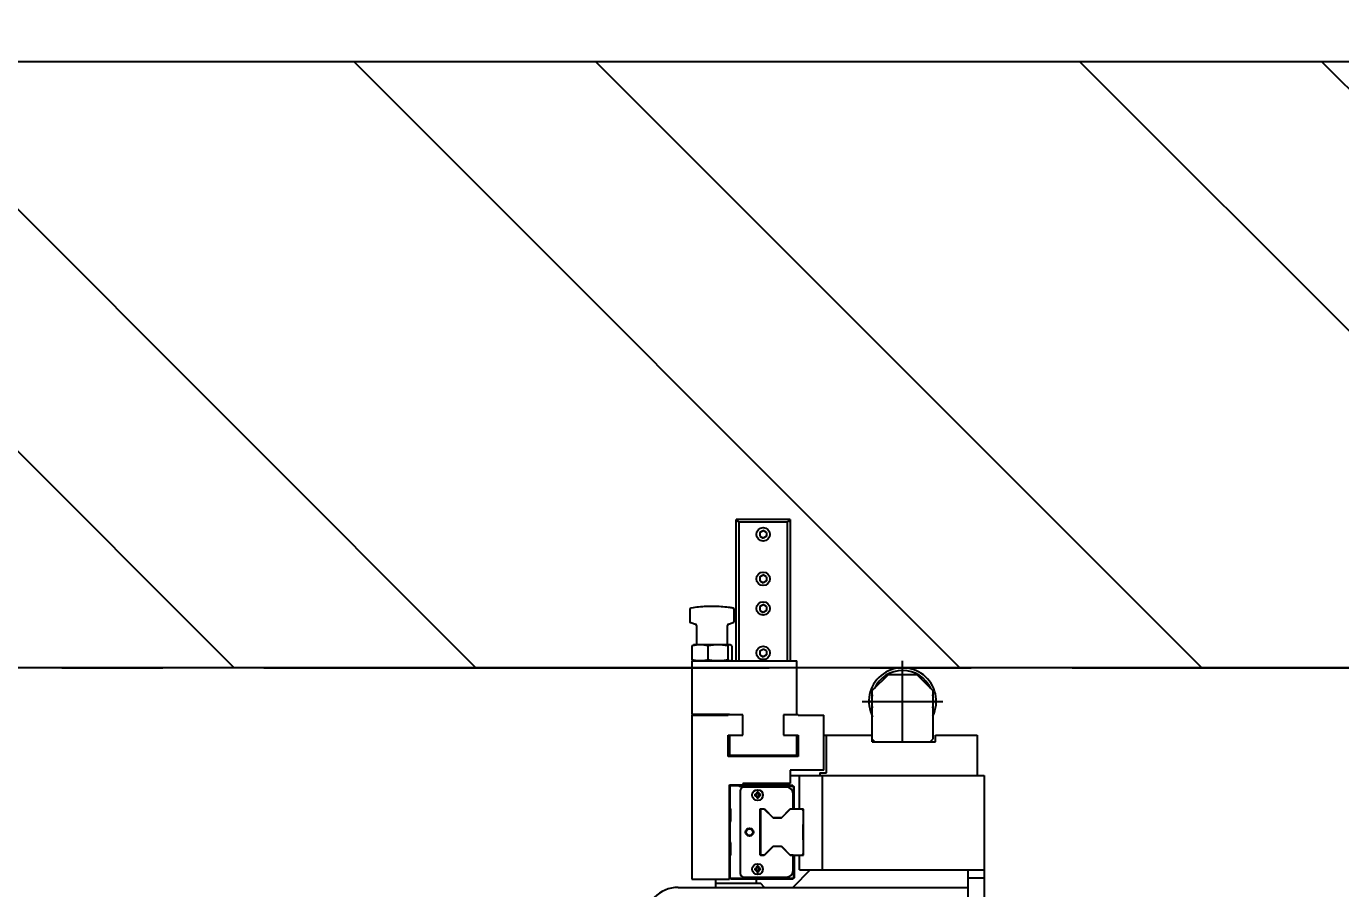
# Model space of a CAD drawing. Header units: inches. Extents: x 16559 to 58559, y 6500 to 36200.
# Drawn here: x 32194 to 33170, y 30175 to 30815 of the extents above; entities that cross this region are included whole.
import ezdxf
from ezdxf import colors
from ezdxf.entities.mleader import LeaderData, LeaderLine
from ezdxf.math import Vec2, Vec3

# ---------------------------------------------------------------- set-up
doc = ezdxf.new("R2010")
doc.units = ezdxf.units.IN
doc.header["$LTSCALE"] = 300
doc.linetypes.add('CENTRO', pattern=[2, 1.25, -0.25, 0.25, -0.25])
for name, color, linetype in [('ASSI', 254, 'CENTRO'), ('CONTORNO', 3, 'Continuous'), ('MORSE', 41, 'Continuous'), ('QUOTE', 7, 'Continuous'), ('TESTI', 3, 'Continuous')]:
    doc.layers.add(name, color=color, linetype=linetype)
doc.styles.get("Standard").update_dxf_attribs({"font": 'romans.shx'})
doc.dimstyles.new('sc1a100', dxfattribs={"dimscale": 100, "dimtxt": 3, "dimasz": 3, "dimexe": 0, "dimexo": 0, "dimgap": 1, "dimtad": 1, "dimzin": 12, "dimdsep": 46, "dimtxsty": 'Standard', "dimblk": 'CLOSEDBLANK', "dimcen": 1, "dimclrd": 253, "dimclre": 253, "dimclrt": 2, "dimadec": 0, "dimazin": 3, "dimtfac": 1, "dimtmove": 0, "dimatfit": 1, "dimldrblk": 'CLOSEDBLANK', "dimfxl": 1, "dimtolj": 1, "dimtzin": 0, "dimarcsym": 0})
doc.dimstyles.new('sc1a100_pollici', dxfattribs={"dimscale": 100, "dimtxt": 3, "dimasz": 3, "dimexe": 0, "dimexo": 0, "dimgap": 1, "dimtad": 1, "dimzin": 12, "dimdsep": 46, "dimtxsty": 'Standard', "dimblk": 'CLOSEDBLANK', "dimcen": 1, "dimclrd": 253, "dimclre": 253, "dimclrt": 2, "dimadec": 0, "dimazin": 3, "dimtfac": 1, "dimtmove": 0, "dimatfit": 1, "dimldrblk": 'CLOSEDBLANK', "dimfxl": 1, "dimtolj": 1, "dimtzin": 0, "dimarcsym": 0})

# ---------------------------------------------------------------- blocks, each defined once
blk = doc.blocks.new('A$C35a7cedc1')
at = {"layer": 'ASSI'}
for p, q in [((0, -55), (0, 5)), ((-30, -25), (30, -25))]:
    blk.add_line(p, q, dxfattribs=at)
at = {"layer": 'MORSE'}
for p, q in [((-123.5, 5), (-123.5, 110)), ((-123.5, 108), (-121.5, 110)), ((-83.5, 110), (-123.5, 110)), ((-122.5, 109), (-121.5, 108)), ((-121.5, 108), (-121.5, 5)), ((-85.5, 108), (-121.5, 108)), ((-85.5, 110), (-83.5, 108)), ((-84.5, 109), (-85.5, 108)), ((-85.5, 5), (-85.5, 108)), ((-83.5, 110), (-83.5, 5)), ((-106, 100.44), (-103.5, 101.89)), ((-106, 100.44), (-106, 97.56)), ((-101, 100.44), (-103.5, 101.89)), ((-101, 100.44), (-101, 97.56)), ((-106, 97.56), (-103.5, 96.11)), ((-101, 97.56), (-103.5, 96.11)), ((-106, 67.44), (-103.5, 68.89)), ((-101, 67.44), (-103.5, 68.89)), ((-106, 67.44), (-106, 64.56)), ((-106, 64.56), (-103.5, 63.11)), ((-101, 64.56), (-103.5, 63.11)), ((-101, 67.44), (-101, 64.56)), ((-158, 43.26), (-158, 34.46)), ((-125, 34.46), (-125, 43.26)), ((-106, 45.44), (-103.5, 46.89)), ((-106, 45.44), (-106, 42.56)), ((-106, 42.56), (-103.5, 41.11)), ((-101, 45.44), (-103.5, 46.89)), ((-101, 42.56), (-103.5, 41.11)), ((-101, 45.44), (-101, 42.56)), ((-157.3, 33.5), (-153.75, 32.38)), ((-153.05, 31.42), (-153.05, 17)), ((-129.95, 17), (-129.95, 31.42)), ((-129.25, 32.38), (-125.7, 33.5)), ((-156.21, 5.76), (-156.21, 16.24)), ((-155, 17), (-155.24, 16.91)), ((-128, 17), (-155, 17)), ((-144.4, 5.76), (-144.4, 16.24)), ((-129.68, 16.24), (-129.68, 5.76)), ((-127.76, 16.91), (-128, 17)), ((-126.79, 16.24), (-126.79, 5.76)), ((-106, 12.44), (-103.5, 13.89)), ((-106, 12.44), (-106, 9.56)), ((-101, 12.44), (-103.5, 13.89)), ((-101, 12.44), (-101, 9.56)), ((-156.5, 5), (-156.5, -34.75)), ((-156.5, 5), (-78.5, 5)), ((-155.24, 5.09), (-155, 5)), ((-128, 5), (-127.76, 5.09)), ((-106, 9.56), (-103.5, 8.11)), ((-101, 9.56), (-103.5, 8.11)), ((-78.5, -35), (-78.5, 5)), ((-10.5, -5), (-22.5, -17)), ((-10.5, -5), (10.5, -5)), ((22.5, -17), (10.5, -5)), ((-22.5, -55), (-22.5, -17)), ((22.5, -17), (22.5, -53)), ((-128.5, -34.75), (-156.5, -34.75)), ((-156.5, -35.25), (-156.5, -157)), ((-156.5, -35.25), (-129.5, -35.25)), ((-149.5, -34.75), (-149.5, -35.25)), ((-133.5, -35.25), (-133.5, -34.75)), ((-129.5, -35.25), (-129.5, -35)), ((-118.5, -35), (-129.5, -35)), ((-128.5, -34.75), (-128.5, -35)), ((-118.5, -50), (-118.5, -35)), ((-88.5, -35), (-88.5, -50)), ((-77.5, -35), (-88.5, -35)), ((-77.5, -35), (-77.5, -35.25)), ((-77.5, -35.25), (-58.5, -35.25)), ((-58.5, -76), (-58.5, -35.25)), ((-129.5, -50), (-118.5, -50)), ((-129.5, -66), (-129.5, -50)), ((-128.5, -50), (-128.5, -65)), ((-88.5, -50), (-77.5, -50)), ((-78.5, -65), (-78.5, -50)), ((-77.5, -50), (-77.5, -66)), ((-58.5, -50), (-22.5, -50)), ((-56.5, -78), (-56.5, -50)), ((-22.5, -53), (-20.5, -55)), ((-22.5, -55), (24.5, -55)), ((20.5, -55), (22.5, -53)), ((24.5, -55), (24.5, -50)), ((24.5, -50), (55.5, -50)), ((55.5, -50), (55.5, -80)), ((-77.5, -66), (-129.5, -66)), ((-128.5, -65), (-78.5, -65)), ((-123.5, -65), (-123.5, -66)), ((-58.5, -76), (-83.5, -76)), ((-83.5, -76), (-83.5, -86)), ((-61.5, -78), (-61.5, -80)), ((-61.5, -78), (-56.5, -78)), ((-128.5, -87), (-118.5, -87)), ((-128.5, -157), (-128.5, -87)), ((-128.5, -88), (-127.5, -87)), ((-128, -88.21), (-127.29, -87.5)), ((-127.5, -87), (-127.29, -87.5)), ((-127.29, -87.5), (-121.71, -87.5)), ((-121.5, -87), (-121.71, -87.5)), ((-121.71, -87.5), (-121.21, -88)), ((-121, -87.5), (-121.5, -87)), ((-121, -87.5), (-121.21, -88)), ((-81.5, -87.5), (-121, -87.5)), ((-83.5, -86), (-118.5, -86)), ((-118.5, -86), (-118.5, -87)), ((-83.5, -80), (60.5, -80)), ((-81.5, -87.5), (-80.5, -88.5)), ((-76.5, -105), (-76.5, -80)), ((-59.5, -150), (-59.5, -80)), ((60.5, -80), (60.5, -689)), ((-128.5, -88), (-128, -88.21)), ((-128, -104.29), (-128, -88.21)), ((-121.21, -88), (-81, -88)), ((-120.63, -91.58), (-120.63, -152.42)), ((-86.27, -88.58), (-117.63, -88.58)), ((-109.75, -93.92), (-108.2, -93.92)), ((-109.75, -95.07), (-108.2, -95.07)), ((-108.2, -93.92), (-108.98, -93.15)), ((-108.2, -95.07), (-108.98, -95.85)), ((-108.66, -93.92), (-108.66, -95.07)), ((-108.2, -92.38), (-108.2, -93.92)), ((-107.05, -93.47), (-108.2, -93.47)), ((-108.2, -95.07), (-108.2, -96.62)), ((-107.05, -95.53), (-108.2, -95.53)), ((-107.05, -92.38), (-107.05, -93.92)), ((-107.05, -93.92), (-106.28, -93.15)), ((-105.5, -93.92), (-107.05, -93.92)), ((-107.05, -95.07), (-107.05, -96.62)), ((-107.05, -95.07), (-106.28, -95.85)), ((-105.5, -95.07), (-107.05, -95.07)), ((-106.59, -93.92), (-106.59, -95.07)), ((-81.27, -104.8), (-81.27, -93.58)), ((-81, -88), (-81, -105)), ((-80.5, -105), (-80.5, -88.5)), ((-128.5, -104.5), (-128, -104.29)), ((-128, -105), (-128.5, -104.5)), ((-127.5, -104.79), (-128, -104.29)), ((-128, -105), (-127.5, -104.79)), ((-128, -105), (-128, -114)), ((-127.5, -114.21), (-127.5, -104.79)), ((-105.7, -104.8), (-102.56, -104.8)), ((-105.7, -139.2), (-105.7, -104.8)), ((-102.64, -105), (-105.5, -105)), ((-105.5, -105), (-105.5, -139)), ((-105, -105), (-105.5, -105.5)), ((-96.14, -111.5), (-102.64, -105)), ((-102.56, -104.8), (-96.06, -111.3)), ((-89.94, -111.3), (-83.44, -104.8)), ((-83.36, -105), (-89.86, -111.5)), ((-83.44, -104.8), (-81.27, -104.8)), ((-73.5, -105), (-83.36, -105)), ((-73.5, -106.4), (-74.9, -105)), ((-73.5, -139), (-73.5, -105)), ((-128, -110), (-128.5, -110)), ((-128.5, -114.5), (-128, -114)), ((-128.5, -114.5), (-128, -114.71)), ((-128, -114), (-127.5, -114.21)), ((-128, -114.71), (-127.5, -114.21)), ((-128, -129.29), (-128, -114.71)), ((-89.86, -111.5), (-96.14, -111.5)), ((-96.06, -111.3), (-89.94, -111.3)), ((-73.9, -116.5), (-73.5, -116.1)), ((-73.9, -127.5), (-73.9, -116.5)), ((-73.5, -118), (-73.9, -118)), ((-73.9, -126), (-73.5, -126)), ((-128.5, -129.5), (-128, -129.29)), ((-128, -130), (-128.5, -129.5)), ((-127.5, -129.79), (-128, -129.29)), ((-128, -130), (-127.5, -129.79)), ((-128, -130), (-128, -139)), ((-127.5, -139.21), (-127.5, -129.79)), ((-102.64, -139), (-96.14, -132.5)), ((-96.06, -132.7), (-102.56, -139.2)), ((-96.14, -132.5), (-89.86, -132.5)), ((-89.94, -132.7), (-96.06, -132.7)), ((-83.44, -139.2), (-89.94, -132.7)), ((-89.86, -132.5), (-83.36, -139)), ((-73.5, -127.9), (-73.9, -127.5)), ((-128.5, -139.5), (-128, -139)), ((-128, -139.71), (-128.5, -139.5)), ((-128, -139), (-127.5, -139.21)), ((-128, -139.71), (-127.5, -139.21)), ((-128, -155.79), (-128, -139.71)), ((-102.56, -139.2), (-105.7, -139.2)), ((-105.5, -138.5), (-105, -139)), ((-105.5, -139), (-102.64, -139)), ((-81.27, -139.2), (-83.44, -139.2)), ((-83.36, -139), (-73.5, -139)), ((-81.27, -150.42), (-81.27, -139.2)), ((-81, -139), (-81, -156.5)), ((-80.5, -139), (-80.5, -156)), ((-76.5, -150), (-76.5, -139)), ((-74.9, -139), (-73.5, -137.6)), ((-128, -155.79), (-128.5, -156)), ((-127.5, -157), (-128.5, -156)), ((-127.29, -156.5), (-128, -155.79)), ((-117.63, -155.42), (-86.27, -155.42)), ((-109.75, -148.92), (-108.2, -148.92)), ((-109.75, -150.07), (-108.2, -150.07)), ((-108.2, -148.92), (-108.98, -148.15)), ((-108.2, -150.07), (-108.98, -150.85)), ((-108.66, -148.92), (-108.66, -150.07)), ((-108.2, -147.38), (-108.2, -148.92)), ((-107.05, -148.47), (-108.2, -148.47)), ((-108.2, -150.07), (-108.2, -151.62)), ((-107.05, -150.53), (-108.2, -150.53)), ((-107.05, -147.38), (-107.05, -148.92)), ((-107.05, -148.92), (-106.28, -148.15)), ((-105.5, -148.92), (-107.05, -148.92)), ((-107.05, -150.07), (-106.28, -150.85)), ((-105.5, -150.07), (-107.05, -150.07)), ((-107.05, -150.07), (-107.05, -151.62)), ((-106.59, -148.92), (-106.59, -150.07)), ((-68.5, -150), (-81.5, -163)), ((-80.5, -156), (-81.5, -157)), ((-76.5, -150), (60.5, -150)), ((48.5, -150), (48.5, -699.5)), ((48.5, -156), (60.5, -156)), ((-166.5, -163), (48.5, -163)), ((-156.5, -157), (-128.5, -157)), ((-138.5, -163), (-138.5, -157)), ((-138.5, -160), (-105.5, -160)), ((-127.29, -156.5), (-127.5, -157)), ((-81.5, -157), (-127.5, -157)), ((-81, -156.5), (-127.29, -156.5)), ((-108.5, -160), (-108.5, -157)), ((-102.5, -163), (-105.5, -160))]:
    blk.add_line(p, q, dxfattribs=at)
at = {"layer": 'MORSE', "flags": 128}
for points in [[(23, -25), (22.82, -22.12), (22.5, -20.23)], [(22.5, -29.77), (22.82, -27.88), (23, -25)]]:
    blk.add_lwpolyline(points, dxfattribs=at)
at = {"layer": 'MORSE'}
for centre, radius in [((-103.5, 99), 5), ((-103.5, 66), 5), ((-103.5, 44), 5), ((-103.5, 11), 5), ((-107.63, -94.5), 4), ((-113.63, -122), 2.96), ((-113.63, -122), 2.46), ((-107.63, -149.5), 4)]:
    blk.add_circle(centre, radius, dxfattribs=at)
for centre, radius, start, end in [((-157, 43.26), 1, 99.14737, 180), ((-126, 43.26), 1, 0, 80.85263), ((-157, 34.46), 1, 180, 252.40245), ((-154.05, 31.42), 1, 0, 72.40245), ((-128.95, 31.42), 1, 107.59755, 180), ((-126, 34.46), 1, 287.59755, 0), ((0, -25), 25, 334.15807, 207.22822), ((0, -25), 23, 24.66636, 155.33364), ((0, -25), 23, 168.03125, 191.96875), ((-117.63, -91.58), 3, 90, 180), ((-94.23, -94.5), 15.53, 177.87859, 182.12141), ((-114.28, -103.74), 11.85, 59.10922, 63.38481), ((-98.39, -87.84), 11.85, 206.61519, 210.89078), ((-98.39, -101.16), 11.85, 149.10922, 153.38481), ((-114.28, -85.26), 11.85, 296.61519, 300.89078), ((-107.63, -107.9), 15.53, 87.87859, 92.12141), ((-107.63, -81.1), 15.53, 267.87859, 272.12141), ((-100.97, -103.74), 11.85, 116.61519, 120.89078), ((-100.97, -85.26), 11.85, 239.10922, 243.38481), ((-116.87, -87.84), 11.85, 329.10922, 333.38481), ((-116.87, -101.16), 11.85, 26.61519, 30.89078), ((-121.03, -94.5), 15.53, 357.87859, 2.12141), ((-86.27, -93.58), 5, 0, 90), ((-117.63, -152.42), 3, 180, 270), ((-94.23, -149.5), 15.53, 177.87859, 182.12141), ((-114.28, -158.74), 11.85, 59.10922, 63.38481), ((-98.39, -142.84), 11.85, 206.61519, 210.89078), ((-98.39, -156.16), 11.85, 149.10922, 153.38481), ((-114.28, -140.26), 11.85, 296.61519, 300.89078), ((-107.63, -162.9), 15.53, 87.87859, 92.12141), ((-107.63, -136.1), 15.53, 267.87859, 272.12141), ((-100.97, -158.74), 11.85, 116.61519, 120.89078), ((-100.97, -140.26), 11.85, 239.10922, 243.38481), ((-116.87, -142.84), 11.85, 329.10922, 333.38481), ((-116.87, -156.16), 11.85, 26.61519, 30.89078), ((-121.03, -149.5), 15.53, 357.87859, 2.12141), ((-86.27, -150.42), 5, 270, 0), ((-166.5, -188), 25, 90, 180)]:
    blk.add_arc(centre, radius, start, end, dxfattribs=at)
for points, knots in [([(-125.92, 44.22), (-126.99, 44.4), (-129.9, 44.88), (-134.69, 45.31), (-140.26, 45.55), (-145.84, 45.46), (-151.4, 45.03), (-155.13, 44.62), (-156.98, 44.28), (-157, 44.27)], [0, 0, 0, 0, 0.1043472, 0.2830156, 0.4617046, 0.6404135, 0.8191424, 0.9978915, 1, 1, 1, 1]), ([(-150.31, 17), (-151.29, 16.96), (-153.27, 16.89), (-155.23, 16.46), (-156.21, 16.24)], [0, 0, 0, 0, 0.497781, 1, 1, 1, 1]), ([(-156.21, 16.24), (-155.97, 16.47), (-155.65, 16.78), (-155.32, 16.85), (-155.24, 16.87)], [0, 0, 0, 0, 0.736814, 1, 1, 1, 1]), ([(-144.4, 16.24), (-145.37, 16.45), (-147.33, 16.89), (-149.31, 16.96), (-150.31, 17)], [0, 0, 0, 0, 0.498113, 1, 1, 1, 1]), ([(-137.04, 17), (-138.27, 16.96), (-140.74, 16.89), (-143.17, 16.46), (-144.4, 16.24)], [0, 0, 0, 0, 0.497781, 1, 1, 1, 1]), ([(-129.68, 16.24), (-130.9, 16.45), (-133.33, 16.89), (-135.8, 16.96), (-137.04, 17)], [0, 0, 0, 0, 0.498113, 1, 1, 1, 1]), ([(-128.24, 17), (-128.48, 16.96), (-128.96, 16.89), (-129.44, 16.46), (-129.68, 16.24)], [0, 0, 0, 0, 0.497781, 1, 1, 1, 1]), ([(-126.79, 16.24), (-127.03, 16.45), (-127.51, 16.89), (-127.99, 16.96), (-128.24, 17)], [0, 0, 0, 0, 0.498113, 1, 1, 1, 1]), ([(-150.31, 5), (-151.29, 5.04), (-153.27, 5.11), (-155.23, 5.54), (-156.21, 5.76)], [0, 0, 0, 0, 0.497781, 1, 1, 1, 1]), ([(-156.21, 5.76), (-155.97, 5.53), (-155.65, 5.22), (-155.32, 5.15), (-155.24, 5.13)], [0, 0, 0, 0, 0.736814, 1, 1, 1, 1]), ([(-144.4, 5.76), (-145.37, 5.55), (-147.33, 5.11), (-149.31, 5.04), (-150.31, 5)], [0, 0, 0, 0, 0.498113, 1, 1, 1, 1]), ([(-137.04, 5), (-138.27, 5.04), (-140.74, 5.11), (-143.17, 5.54), (-144.4, 5.76)], [0, 0, 0, 0, 0.497781, 1, 1, 1, 1]), ([(-129.68, 5.76), (-130.9, 5.55), (-133.33, 5.11), (-135.8, 5.04), (-137.04, 5)], [0, 0, 0, 0, 0.498113, 1, 1, 1, 1]), ([(-128.24, 5), (-128.48, 5.04), (-128.96, 5.11), (-129.44, 5.54), (-129.68, 5.76)], [0, 0, 0, 0, 0.497781, 1, 1, 1, 1]), ([(-126.79, 5.76), (-127.03, 5.53), (-127.35, 5.22), (-127.68, 5.15), (-127.76, 5.13)], [0, 0, 0, 0, 0.736814, 1, 1, 1, 1])]:
    blk.add_open_spline(points, degree=3, knots=knots, dxfattribs=at)
blk = doc.blocks.new('_ClosedBlank')
at = {"color": 0, "linetype": 'ByBlock', "lineweight": -2}
for p, q in [((-1, 0.1667), (0, 0)), ((-1, 0.1667), (-1, -0.1667)), ((0, 0), (-1, -0.1667))]:
    blk.add_line(p, q, dxfattribs=at)
blk = doc.blocks.new('*D31')
at = {"layer": 'Defpoints', "color": 0, "transparency": 16777216}
for p in [(36844.56, 34804.4), (22644.56, 29942.28), (36844.56, 29942.28)]:
    blk.add_point(p, dxfattribs=at)
at = {"layer": 'QUOTE', "color": 253, "lineweight": -2, "transparency": 16777216}
for p, q in [((22644.56, 29942.28), (22644.56, 34804.4)), ((22944.56, 34804.4), (36544.56, 34804.4)), ((36844.56, 29942.28), (36844.56, 34804.4))]:
    blk.add_line(p, q, dxfattribs=at)
at = {"layer": 'QUOTE', "color": 253, "lineweight": -2, "transparency": 16777216, "xscale": 300, "yscale": 300, "zscale": 300, "rotation": 180}
blk.add_blockref('_ClosedBlank', (22644.56, 34804.4), dxfattribs=at)
at = {"layer": 'QUOTE', "color": 253, "lineweight": -2, "transparency": 16777216, "xscale": 300, "yscale": 300, "zscale": 300}
blk.add_blockref('_ClosedBlank', (36844.56, 34804.4), dxfattribs=at)
at = {"layer": 'QUOTE', "color": 2, "transparency": 16777216, "insert": (29744.56, 35054.4), "char_height": 300, "attachment_point": 5}
blk.add_mtext('\\A1;B', dxfattribs=at)
blk = doc.blocks.new('*D48')
at = {"layer": 'Defpoints', "color": 0, "transparency": 16777216}
for p in [(35744.57, 32674.28), (35744.57, 32657.39), (35044.56, 30789.28)]:
    blk.add_point(p, dxfattribs=at)
at = {"layer": 'QUOTE', "color": 253, "lineweight": -2, "transparency": 16777216}
for p, q in [((35744.57, 32674.28), (35744.57, 32657.39)), ((34744.56, 32657.39), (31215.99, 32657.39)), ((35044.56, 30789.28), (35044.56, 32657.39)), ((35744.57, 32657.39), (35044.56, 32657.39)), ((36044.57, 32657.39), (36344.57, 32657.39))]:
    blk.add_line(p, q, dxfattribs=at)
at = {"layer": 'QUOTE', "color": 253, "lineweight": -2, "transparency": 16777216, "xscale": 300, "yscale": 300, "zscale": 300}
blk.add_blockref('_ClosedBlank', (35044.56, 32657.39), dxfattribs=at)
at = {"layer": 'QUOTE', "color": 253, "lineweight": -2, "transparency": 16777216, "xscale": 300, "yscale": 300, "zscale": 300, "rotation": 180}
blk.add_blockref('_ClosedBlank', (35744.57, 32657.39), dxfattribs=at)
at = {"layer": 'QUOTE', "color": 2, "transparency": 16777216, "char_height": 300, "attachment_point": 5}
for s, insert in [('\\A1;700', (32830.28, 32907.39)), ('\\A1;[2\'-3 9/16"]', (32830.28, 32328.82))]:
    blk.add_mtext(s, dxfattribs=dict(at, insert=insert))

msp = doc.modelspace()

# ---------------------------------------------------------------- hatches: boundary and pattern name
at = {"layer": 'CONTORNO', "ltscale": 0.5}
h = msp.add_hatch(dxfattribs=at)
h.set_pattern_fill('ANSI32', color=254, scale=40, angle=90)
h.set_pattern_definition([(135, (16672.05, 5603.87), (-269.4077, -269.4077), []), (135, (16672.05, 5783.48), (-269.4077, -269.4077), [])])
h.paths.add_polyline_path([(35044.564, 30339.28), (35044.564, 30789.28), (24544.563, 30789.28), (24544.563, 30339.28)])

# ---------------------------------------------------------------- linework, layer by layer
at = {"layer": 'ASSI'}
msp.add_line((22170.437, 30339.28), (37280.802, 30339.28), dxfattribs=at)
at = {"layer": 'CONTORNO', "color": 7}
msp.add_lwpolyline([(35044.564, 30789.28), (35044.564, 30339.28), (24444.563, 30339.28), (24444.563, 30789.28)], close=True, dxfattribs=at)

# ---------------------------------------------------------------- block references
at = {"layer": 'MORSE'}
msp.add_blockref('A$C35a7cedc1', (32844.563, 30339.28), dxfattribs=at)

# ---------------------------------------------------------------- dimensions: what is measured, and where the dimension line sits
at = {"layer": 'QUOTE'}
dim = msp.add_linear_dim(base=(36844.563, 34804.405), p1=(22644.563, 29942.28), p2=(36844.563, 29942.28), text='B', dimstyle='sc1a100', dxfattribs=at)
dim.commit()
dim.dimension.update_dxf_attribs({"geometry": '*D31', "text_midpoint": (29744.563, 35054.405)})
dim = msp.add_linear_dim(base=(35744.565, 32657.389), p1=(35044.564, 30789.28), p2=(35744.565, 32674.28), dimstyle='sc1a100_pollici', override={"dimpost": '\\X'}, dxfattribs=at)
dim.commit()
dim.dimension.update_dxf_attribs({"geometry": '*D48', "text_midpoint": (32830.279, 32657.389), "dimtype": 160})

# ---------------------------------------------------------------- leaders
at = {"layer": 'TESTI'}
ml = msp.add_multileader_mtext('Standard', dxfattribs=at)
ml.set_content('{\\C3;WORKING LEVEL}', color=256)
ml.set_leader_properties(color=8)
ml.set_arrow_properties(name='CLOSEDBLANK')
ml.build(insert=Vec2(0, 0))
ml.multileader.update_dxf_attribs({"has_dogleg": 0, "text_left_attachment_type": 6, "text_right_attachment_type": 6, "dogleg_length": 0.36, "arrow_head_size": 300, "scale": 100})
ctx = ml.context
ctx.base_point, ctx.scale, ctx.char_height, ctx.arrow_head_size, ctx.landing_gap_size, ctx.plane_origin = Vec3(30815.771, 31104.046), 100, 250, 300, 200, Vec3(42815.771, 30339.28)
ctx.left_attachment, ctx.right_attachment = 6, 6
notes = []
notes.append((ctx, [(0, (1, 1, 0), (30779.771, 31104.046), (1, 0), 36, [(0, [(30815.771, 30339.28)], 0, [])])]))
ctx.mtext.insert, ctx.mtext.flow_direction = Vec3(31015.771, 31404.046), 5
for ctx, leaders in notes:
    for number, flags, end, landing, length, lines in leaders:
        leader = LeaderData()
        leader.index, (leader.has_last_leader_line, leader.has_dogleg_vector, leader.attachment_direction) = number, flags
        leader.last_leader_point, leader.dogleg_vector, leader.dogleg_length = Vec3(end), Vec3(landing), length
        for number, points, colour, breaks in lines:
            line = LeaderLine()
            line.index, line.vertices, line.color, line.breaks = number, Vec3.list(points), colors.encode_raw_color(colour), breaks
            leader.lines.append(line)
        ctx.leaders.append(leader)

doc.saveas('drawing.dxf')
